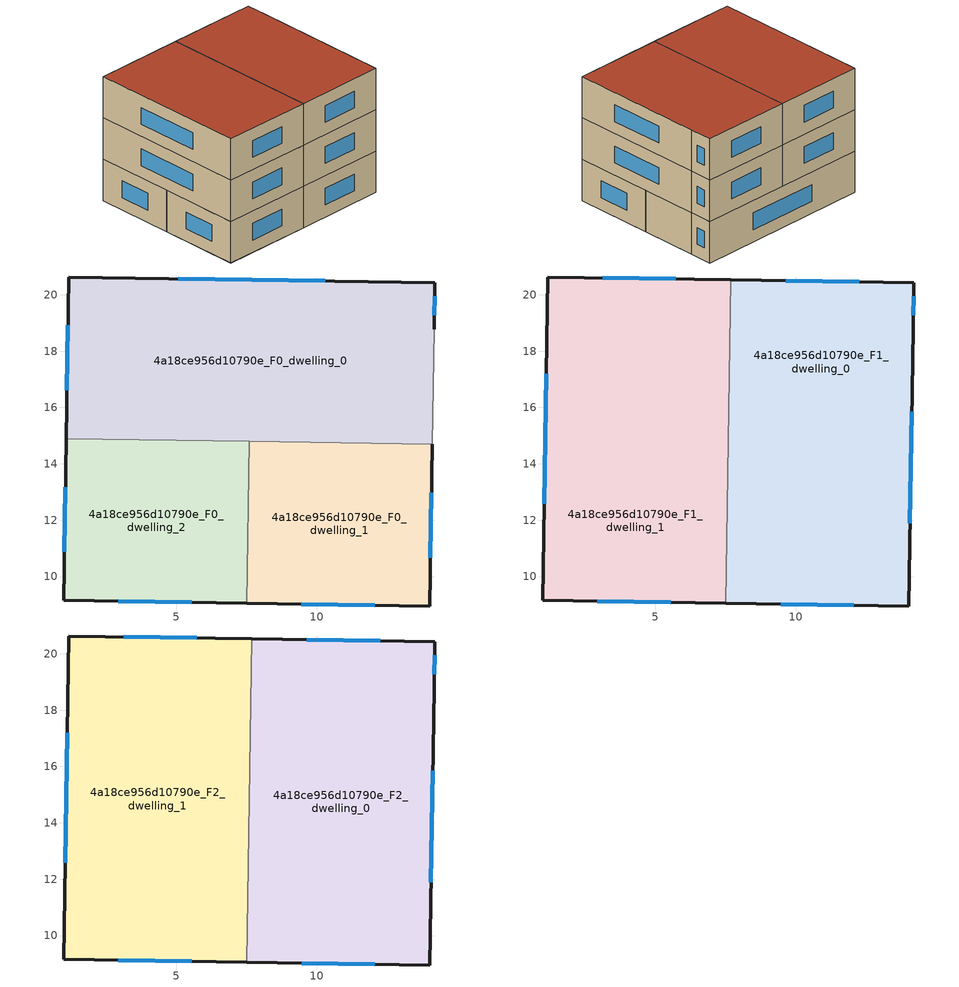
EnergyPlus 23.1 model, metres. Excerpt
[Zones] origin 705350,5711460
4a18ce956d10790e_F0_dwelling_0
 floor ground (EU_floor_Construction): 14.19,20.43 14.16,18.78 14.09,14.7 1.1,14.89 1.19,20.63 z0
 wall outside (EU_wall_Construction): 14.16,18.78 14.19,20.43 1.19,20.63 1.1,14.89 z0:3
 wall adiabatic (EU_wall_Construction): 14.09,14.7 14.16,18.78 z0:3
 wall to 4a18ce956d10790e_F0_dwelling_1 (EU_wall_Construction): 7.59,14.79 14.09,14.7 z0:3
 wall to 4a18ce956d10790e_F0_dwelling_2 (EU_wall_Construction): 1.1,14.89 7.59,14.8 z0:3
 window (EU_Window_Construction): 14.17,19.28 14.18,19.94 / 1.17,18.91 1.13,16.61 / 10.3,20.49 5.08,20.57 z0.9:2.1
4a18ce956d10790e_F0_dwelling_1
 floor ground (EU_floor_Construction): 14.09,14.7 14,8.96 7.51,9.05 7.59,14.79 z0
 wall outside (EU_wall_Construction): 7.51,9.05 14,8.96 14.09,14.7 z0:3
 wall to 4a18ce956d10790e_F0_dwelling_2 (EU_wall_Construction): 7.59,14.79 7.51,9.05 z0:3
 window (EU_Window_Construction): 14.03,10.67 14.07,12.98 / 9.45,9.02 12.06,8.98 z0.9:2.1
4a18ce956d10790e_F0_dwelling_2
 floor ground (EU_floor_Construction): 7.59,14.79 7.51,9.05 1.01,9.15 1.1,14.89 z0
 wall outside (EU_wall_Construction): 1.1,14.89 1.01,9.15 7.51,9.05 z0:3
 window (EU_Window_Construction): 2.96,9.12 5.56,9.08 / 1.07,13.18 1.04,10.87 z0.9:2.1
4a18ce956d10790e_F1_dwelling_0
 floor to 4a18ce956d10790e_F0_dwelling_0 (EU_floor_Construction): 14.19,20.43 14.16,18.78 14.09,14.7 7.6,14.79 7.69,20.53 z3
 floor to 4a18ce956d10790e_F0_dwelling_1 (EU_floor_Construction): 14.09,14.7 14,8.96 7.51,9.05 7.6,14.79 z3
 wall outside (EU_wall_Construction): 7.51,9.05 14,8.96 14.16,18.78 14.19,20.43 7.69,20.53 z3:6
 wall to 4a18ce956d10790e_F1_dwelling_1 (EU_wall_Construction): 7.69,20.53 7.51,9.05 z3:6
 window (EU_Window_Construction): 12.24,20.46 9.63,20.5 / 14.17,19.28 14.18,19.94 / 14.05,11.9 14.11,15.84 / 9.45,9.02 12.06,8.98 z3.9:5.1
4a18ce956d10790e_F1_dwelling_1
 floor to 4a18ce956d10790e_F0_dwelling_0 (EU_floor_Construction): 7.69,20.53 7.59,14.79 1.1,14.89 1.19,20.63 z3
 floor to 4a18ce956d10790e_F0_dwelling_2 (EU_floor_Construction): 7.59,14.79 7.51,9.05 1.01,9.15 1.1,14.89 z3
 wall outside (EU_wall_Construction): 7.69,20.53 1.19,20.63 1.01,9.15 7.51,9.05 z3:6
 window (EU_Window_Construction): 2.96,9.12 5.57,9.08 / 1.14,17.2 1.07,12.59 / 5.74,20.56 3.14,20.6 z3.9:5.1
4a18ce956d10790e_F2_dwelling_0
 floor to 4a18ce956d10790e_F1_dwelling_0 (EU_floor_Construction): 14.19,20.43 14.16,18.78 14,8.96 7.51,9.05 7.69,20.53 z6
 wall outside (EU_wall_Construction): 7.51,9.05 14,8.96 14.16,18.78 14.19,20.43 7.69,20.53 z6:9
 wall to 4a18ce956d10790e_F2_dwelling_1 (EU_wall_Construction): 7.69,20.53 7.51,9.05 z6:9
 window (EU_Window_Construction): 12.24,20.46 9.63,20.5 / 14.17,19.28 14.18,19.94 / 14.05,11.9 14.11,15.84 / 9.45,9.02 12.06,8.98 z6.9:8.1
 roof outside (EU_roof_Construction): 14,8.96 14.16,18.78 14.19,20.43 7.69,20.53 7.51,9.05 z9
4a18ce956d10790e_F2_dwelling_1
 floor to 4a18ce956d10790e_F1_dwelling_1 (EU_floor_Construction): 7.69,20.53 7.51,9.05 1.01,9.15 1.19,20.63 z6
 wall outside (EU_wall_Construction): 7.69,20.53 1.19,20.63 1.01,9.15 7.51,9.05 z6:9
 window (EU_Window_Construction): 2.96,9.12 5.57,9.08 / 1.14,17.2 1.07,12.59 / 5.74,20.56 3.14,20.6 z6.9:8.1
 roof outside (EU_roof_Construction): 7.51,9.05 7.69,20.53 1.19,20.63 1.01,9.15 z9
shading: 14.03,10.91 14.16,18.78 z0:6
[Building]
EU S2 Campaign: North Axis=0; Terrain=City; Solar Distribution=FullExterior
[Site:Location]
London: Latitude=51.5; Longitude=-0.5; Time Zone=0; Elevation=25
[SizingPeriod:WeatherFileDays]
AnnualSizingPeriod: Begin Month=1; Begin Day of Month=1; End Month=12; End Day of Month=31; Day of Week for Start Day=Monday; Use Weather File Daylight Saving Period=No; Use Weather File Rain and Snow Indicators=No
[MATERIAL]
EU_InternalMass_Material: Roughness=MediumRough; Thickness=0.1; Conductivity=1; Density=1800; Specific Heat=900; Thermal Absorptance=0.9; Solar Absorptance=0.7; Visible Absorptance=0.7
[MATERIAL:NOMASS] Roughness=MediumRough; Thermal Absorptance=0.9; Solar Absorptance=0.7; Visible Absorptance=0.7
Name | Thermal Resistance
EU_wall_NoMass | 1.04674
EU_roof_NoMass | 4.32442
EU_floor_NoMass | 2.04616
[WINDOWMATERIAL:SIMPLEGLAZINGSYSTEM]
EU_Window_SimpleGlazing: UFactor=4.25843; Solar Heat Gain Coefficient=0.85; Visible Transmittance=0.85
[CONSTRUCTION]
EU_wall_Construction: EU_wall_NoMass
EU_roof_Construction: EU_roof_NoMass
EU_floor_Construction: EU_floor_NoMass
EU_Window_Construction: EU_Window_SimpleGlazing
EU_InternalMass_Construction: EU_InternalMass_Material
[ZONE] Type=1; Multiplier=1; Ceiling Height=autocalculate; Floor Area=autocalculate; Part of Total Floor Area=Yes
Name | Volume
4a18ce956d10790e_F0_dwelling_0 | 223.717
4a18ce956d10790e_F1_dwelling_0 | 223.709
4a18ce956d10790e_F2_dwelling_0 | 223.72
4a18ce956d10790e_F0_dwelling_1 | 111.867
4a18ce956d10790e_F1_dwelling_1 | 223.685
4a18ce956d10790e_F2_dwelling_1 | 223.744
4a18ce956d10790e_F0_dwelling_2 | 111.877
[INTERNALMASS] Construction=EU_InternalMass_Construction
Name | Zone or ZoneList | Surface Area
4a18ce956d10790e_F0_dwelling_0_EU_InternalMass | 4a18ce956d10790e_F0_dwelling_0 | 74.5725
4a18ce956d10790e_F0_dwelling_1_EU_InternalMass | 4a18ce956d10790e_F0_dwelling_1 | 37.2908
4a18ce956d10790e_F0_dwelling_2_EU_InternalMass | 4a18ce956d10790e_F0_dwelling_2 | 37.2934
4a18ce956d10790e_F1_dwelling_0_EU_InternalMass | 4a18ce956d10790e_F1_dwelling_0 | 74.5734
4a18ce956d10790e_F1_dwelling_1_EU_InternalMass | 4a18ce956d10790e_F1_dwelling_1 | 74.5813
4a18ce956d10790e_F2_dwelling_0_EU_InternalMass | 4a18ce956d10790e_F2_dwelling_0 | 74.5734
4a18ce956d10790e_F2_dwelling_1_EU_InternalMass | 4a18ce956d10790e_F2_dwelling_1 | 74.5813
[OTHEREQUIPMENT] Fuel Type=Electricity; Design Level Calculation Method=Watts/Area; Power per Zone Floor Area=1; Fraction Latent=0; Fraction Radiant=0; Fraction Lost=0; Carbon Dioxide Generation Rate=0; EndUse Subcategory=EU_Step8_InternalGains
Name | Zone or ZoneList or Space or SpaceList | Schedule
EU_Step8_InternalGain_4a18ce956d10790e_F0_dwelling_0_f000 | 4a18ce956d10790e_F0_dwelling_0 | EU_Step8_GainSchedule_4a18ce956d10790e_F0_dwelling_0_f000
EU_Step8_InternalGain_4a18ce956d10790e_F0_dwelling_1_f000 | 4a18ce956d10790e_F0_dwelling_1 | EU_Step8_GainSchedule_4a18ce956d10790e_F0_dwelling_1_f000
EU_Step8_InternalGain_4a18ce956d10790e_F0_dwelling_2_f000 | 4a18ce956d10790e_F0_dwelling_2 | EU_Step8_GainSchedule_4a18ce956d10790e_F0_dwelling_2_f000
EU_Step8_InternalGain_4a18ce956d10790e_F1_dwelling_0_f000 | 4a18ce956d10790e_F1_dwelling_0 | EU_Step8_GainSchedule_4a18ce956d10790e_F1_dwelling_0_f000
EU_Step8_InternalGain_4a18ce956d10790e_F1_dwelling_1_f000 | 4a18ce956d10790e_F1_dwelling_1 | EU_Step8_GainSchedule_4a18ce956d10790e_F1_dwelling_1_f000
EU_Step8_InternalGain_4a18ce956d10790e_F2_dwelling_0_f000 | 4a18ce956d10790e_F2_dwelling_0 | EU_Step8_GainSchedule_4a18ce956d10790e_F2_dwelling_0_f000
EU_Step8_InternalGain_4a18ce956d10790e_F2_dwelling_1_f000 | 4a18ce956d10790e_F2_dwelling_1 | EU_Step8_GainSchedule_4a18ce956d10790e_F2_dwelling_1_f000
[ZONEVENTILATION:DESIGNFLOWRATE] Schedule=EU_AlwaysOn; Design Flow Rate Calculation Method=AirChanges/Hour; Air Changes per Hour=0.488719; Ventilation Type=Natural; Fan Pressure Rise=0; Fan Total Efficiency=1; Constant Term Coefficient=1; Temperature Term Coefficient=0; Velocity Term Coefficient=0; Velocity Squared Term Coefficient=0; Minimum Indoor Temperature=-100; Maximum Indoor Temperature=100; Delta Temperature=-100; Minimum Outdoor Temperature=-100; Maximum Outdoor Temperature=100; Maximum Wind Speed=40
Name | Zone or ZoneList or Space or SpaceList
EU_ConstantAir_4a18ce956d10790e_F0_dwelling_0 | 4a18ce956d10790e_F0_dwelling_0
EU_ConstantAir_4a18ce956d10790e_F0_dwelling_1 | 4a18ce956d10790e_F0_dwelling_1
EU_ConstantAir_4a18ce956d10790e_F0_dwelling_2 | 4a18ce956d10790e_F0_dwelling_2
EU_ConstantAir_4a18ce956d10790e_F1_dwelling_0 | 4a18ce956d10790e_F1_dwelling_0
EU_ConstantAir_4a18ce956d10790e_F1_dwelling_1 | 4a18ce956d10790e_F1_dwelling_1
EU_ConstantAir_4a18ce956d10790e_F2_dwelling_0 | 4a18ce956d10790e_F2_dwelling_0
EU_ConstantAir_4a18ce956d10790e_F2_dwelling_1 | 4a18ce956d10790e_F2_dwelling_1
[HVACTEMPLATE:THERMOSTAT] Constant Heating Setpoint=20; Constant Cooling Setpoint=50
EU_HeatOnly_4a18ce956d10790e_F0_dwelling_0; EU_HeatOnly_4a18ce956d10790e_F0_dwelling_1; EU_HeatOnly_4a18ce956d10790e_F0_dwelling_2; EU_HeatOnly_4a18ce956d10790e_F1_dwelling_0; EU_HeatOnly_4a18ce956d10790e_F1_dwelling_1; EU_HeatOnly_4a18ce956d10790e_F2_dwelling_0; EU_HeatOnly_4a18ce956d10790e_F2_dwelling_1
[HVACTEMPLATE:ZONE:IDEALLOADSAIRSYSTEM] System Availability Schedule=EU_AlwaysOn; Maximum Heating Supply Air Temperature=50; Minimum Cooling Supply Air Temperature=13; Maximum Heating Supply Air Humidity Ratio=0.0156; Minimum Cooling Supply Air Humidity Ratio=0.0077; Heating Limit=NoLimit; Cooling Limit=NoLimit; Heating Availability Schedule=EU_AlwaysOn; Cooling Availability Schedule=EU_CoolingOff; Dehumidification Control Type=ConstantSensibleHeatRatio; Cooling Sensible Heat Ratio=0.7; Dehumidification Setpoint=60; Humidification Control Type=None; Humidification Setpoint=30; Outdoor Air Method=None; Outdoor Air Flow Rate per Person=0.00944; Outdoor Air Flow Rate per Zone Floor Area=0; Outdoor Air Flow Rate per Zone=0; Demand Controlled Ventilation Type=None; Outdoor Air Economizer Type=NoEconomizer; Heat Recovery Type=None; Sensible Heat Recovery Effectiveness=0.7; Latent Heat Recovery Effectiveness=0.65
Name | Template Thermostat
4a18ce956d10790e_F0_dwelling_0 | EU_HeatOnly_4a18ce956d10790e_F0_dwelling_0
4a18ce956d10790e_F0_dwelling_1 | EU_HeatOnly_4a18ce956d10790e_F0_dwelling_1
4a18ce956d10790e_F0_dwelling_2 | EU_HeatOnly_4a18ce956d10790e_F0_dwelling_2
4a18ce956d10790e_F1_dwelling_0 | EU_HeatOnly_4a18ce956d10790e_F1_dwelling_0
4a18ce956d10790e_F1_dwelling_1 | EU_HeatOnly_4a18ce956d10790e_F1_dwelling_1
4a18ce956d10790e_F2_dwelling_0 | EU_HeatOnly_4a18ce956d10790e_F2_dwelling_0
4a18ce956d10790e_F2_dwelling_1 | EU_HeatOnly_4a18ce956d10790e_F2_dwelling_1
[SIZING:ZONE] Zone Cooling Design Supply Air Temperature Input Method=SupplyAirTemperature; Zone Cooling Design Supply Air Temperature=13; Zone Heating Design Supply Air Temperature Input Method=SupplyAirTemperature; Zone Heating Design Supply Air Temperature=50; Zone Cooling Design Supply Air Humidity Ratio=0.008; Zone Heating Design Supply Air Humidity Ratio=0.008; Cooling Design Air Flow Method=DesignDay; Cooling Design Air Flow Rate=0; Cooling Minimum Air Flow per Zone Floor Area=0.000762; Cooling Minimum Air Flow=0; Cooling Minimum Air Flow Fraction=0.2; Heating Design Air Flow Method=DesignDay; Heating Design Air Flow Rate=0; Heating Maximum Air Flow per Zone Floor Area=0.002032; Heating Maximum Air Flow=0.141576; Heating Maximum Air Flow Fraction=0.3; Account for Dedicated Outdoor Air System=No; Dedicated Outdoor Air System Control Strategy=NeutralSupplyAir; Dedicated Outdoor Air Low Setpoint Temperature for Design=autosize; Dedicated Outdoor Air High Setpoint Temperature for Design=autosize; Zone Load Sizing Method=Sensible Load Only No Latent Load; Zone Latent Cooling Design Supply Air Humidity Ratio Input Method=HumidityRatioDifference; Zone Cooling Design Supply Air Humidity Ratio Difference=0.005; Zone Latent Heating Design Supply Air Humidity Ratio Input Method=HumidityRatioDifference; Zone Humidification Design Supply Air Humidity Ratio Difference=0.005
4a18ce956d10790e_F0_dwelling_0; 4a18ce956d10790e_F0_dwelling_1; 4a18ce956d10790e_F0_dwelling_2; 4a18ce956d10790e_F1_dwelling_0; 4a18ce956d10790e_F1_dwelling_1; 4a18ce956d10790e_F2_dwelling_0; 4a18ce956d10790e_F2_dwelling_1
[SCHEDULE:CONSTANT]
Name | Hourly Value
EU_AlwaysOn | 1
EU_CoolingOff | 0
[SCHEDULE:FILE] Column Number=1; Rows to Skip at Top=0; Number of Hours of Data=8760; Column Separator=Comma; Interpolate to Timestep=No; Minutes per Item=60; Adjust Schedule for Daylight Savings=Yes
Name | File
EU_Step8_GainSchedule_4a18ce956d10790e_F0_dwelling_0_f000 | ../../schedules/4a18ce956d10790e/4a18ce956d10790e_F0_dwelling_0_f000_gain.csv
EU_Step8_GainSchedule_4a18ce956d10790e_F0_dwelling_1_f000 | ../../schedules/4a18ce956d10790e/4a18ce956d10790e_F0_dwelling_1_f000_gain.csv
EU_Step8_GainSchedule_4a18ce956d10790e_F0_dwelling_2_f000 | ../../schedules/4a18ce956d10790e/4a18ce956d10790e_F0_dwelling_2_f000_gain.csv
EU_Step8_GainSchedule_4a18ce956d10790e_F1_dwelling_0_f000 | ../../schedules/4a18ce956d10790e/4a18ce956d10790e_F1_dwelling_0_f000_gain.csv
EU_Step8_GainSchedule_4a18ce956d10790e_F1_dwelling_1_f000 | ../../schedules/4a18ce956d10790e/4a18ce956d10790e_F1_dwelling_1_f000_gain.csv
EU_Step8_GainSchedule_4a18ce956d10790e_F2_dwelling_0_f000 | ../../schedules/4a18ce956d10790e/4a18ce956d10790e_F2_dwelling_0_f000_gain.csv
EU_Step8_GainSchedule_4a18ce956d10790e_F2_dwelling_1_f000 | ../../schedules/4a18ce956d10790e/4a18ce956d10790e_F2_dwelling_1_f000_gain.csv
